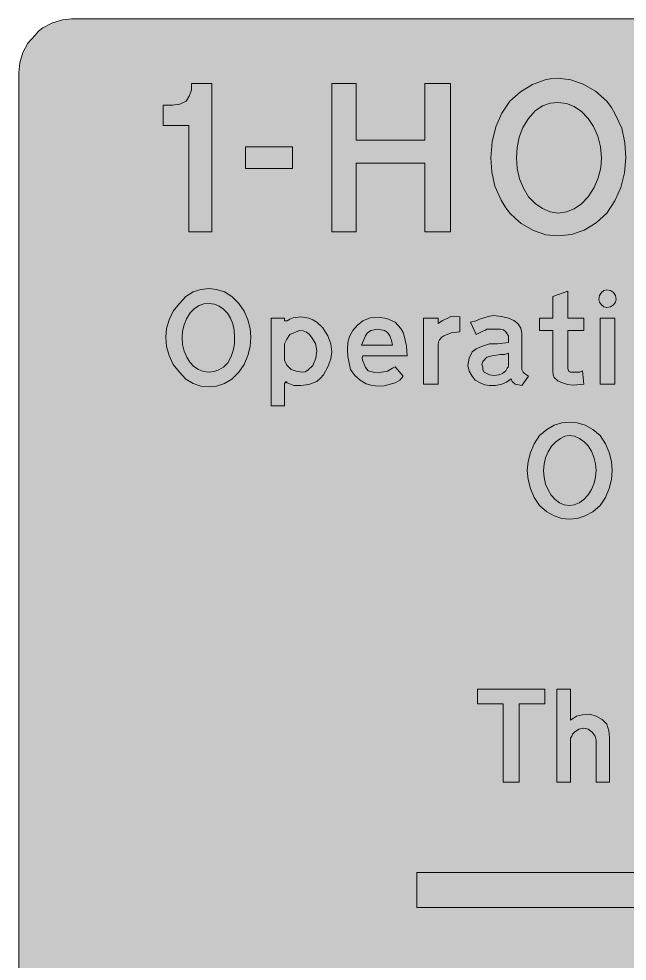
# Model space of a CAD drawing. Header units: metres. Extents: x 10 to 559, y 12 to 260.
# Drawn here: x 10.1 to 91.3, y 134.1 to 259.9 of the extents above; entities that cross this region are included whole.
import ezdxf

# ---------------------------------------------------------------- set-up
doc = ezdxf.new("R2010")
doc.units = ezdxf.units.M
for name, color, linetype, true_color in [('FILL_FIREBRICK_C36B00', 7, 'Continuous', 0xc36b00), ('FILL_WHITE_FFFFFF', 7, 'Continuous', 0xffffff), ('STROKE_WHITE_FFFFFF', 7, 'Continuous', 0xffffff)]:
    doc.layers.add(name, color=color, linetype=linetype, true_color=true_color)

msp = doc.modelspace()

# ---------------------------------------------------------------- hatches: boundary and pattern name
at = {"layer": 'FILL_FIREBRICK_C36B00', "true_color": 0xc36b00}
h = msp.add_hatch(color=7, dxfattribs=at)
h.dxf.hatch_style = 1
h.paths.add_polyline_path([(553.58, 259.79), (554.9, 259.38), (556.14, 258.71), (557.28, 257.76), (558.12, 256.72), (558.74, 255.51), (559.13, 254.17), (559.26, 252.72), (559.26, 18.9), (559.13, 17.71), (558.72, 16.38), (558.07, 15.05), (557.28, 13.86), (556.11, 12.94), (554.83, 12.33), (553.51, 11.99), (552.24, 11.88), (17.1, 11.88), (15.86, 11.99), (14.6, 12.33), (13.38, 12.94), (12.24, 13.86), (11.3, 15.03), (10.62, 16.31), (10.22, 17.63), (10.08, 18.9), (10.08, 252.72), (10.22, 254.07), (10.62, 255.42), (11.3, 256.66), (12.24, 257.76), (12.71, 258.27), (13.28, 258.71), (14.58, 259.38), (15.91, 259.79), (17.1, 259.92), (552.24, 259.92), (553.58, 259.79)])
at = {"layer": 'FILL_WHITE_FFFFFF', "true_color": 0xffffff}
h = msp.add_hatch(color=7, dxfattribs=at)
h.dxf.hatch_style = 1
h.paths.add_polyline_path([(85.39, 251.21), (87.02, 250.25), (88.56, 248.94), (89.17, 248.1), (89.68, 247.21), (90.54, 245.34), (90.94, 243.36), (91.08, 241.38), (90.91, 239.37), (90.43, 237.42), (89.64, 235.61), (88.56, 234), (87.12, 232.69), (85.52, 231.73), (83.83, 231.14), (82.08, 230.94), (80.43, 231.11), (78.77, 231.66), (77.14, 232.61), (76.36, 233.25), (75.6, 234), (74.99, 234.84), (74.47, 235.73), (73.62, 237.6), (73.21, 239.49), (73.08, 241.38), (73.25, 243.5), (73.73, 245.5), (74.52, 247.33), (75.6, 248.94), (77.04, 250.18), (78.64, 251.15), (80.33, 251.78), (81.2, 251.94), (82.08, 252), (83.73, 251.8), (85.39, 251.21)])
h.paths.add_polyline_path([(79.96, 248.29), (78.99, 247.62), (78.12, 246.6), (77.34, 245.43), (76.84, 244.13), (76.58, 242.75), (76.5, 241.38), (76.6, 239.93), (76.9, 238.57), (77.41, 237.3), (78.12, 236.16), (78.99, 235.29), (79.96, 234.61), (81.01, 234.16), (82.08, 234), (83.15, 234.14), (84.19, 234.54), (85.17, 235.22), (86.04, 236.16), (86.85, 237.41), (87.41, 238.7), (87.74, 240.03), (87.84, 241.38), (87.71, 242.85), (87.34, 244.26), (86.78, 245.53), (86.04, 246.6), (85.17, 247.55), (84.19, 248.22), (83.15, 248.63), (82.08, 248.76), (81.01, 248.65), (79.96, 248.29)], flags=16)
h = msp.add_hatch(color=7, dxfattribs=at)
h.dxf.hatch_style = 1
h.paths.add_polyline_path([(32.76, 231.48), (32.76, 245.7), (29.34, 245.7), (29.34, 248.4), (30.6, 248.4), (31.57, 248.54), (32.4, 248.94), (32.83, 249.59), (33.12, 250.38), (33.12, 251.28), (35.82, 251.28), (35.82, 231.48), (32.76, 231.48)])
h = msp.add_hatch(color=7, dxfattribs=at)
h.dxf.hatch_style = 1
h.paths.add_polyline_path([(64.26, 240.66), (55.08, 240.66), (55.08, 231.48), (51.84, 231.48), (51.84, 251.28), (55.08, 251.28), (55.08, 243.72), (64.26, 243.72), (64.26, 251.28), (67.68, 251.28), (67.68, 231.48), (64.26, 231.48), (64.26, 240.66)])
h = msp.add_hatch(color=7, dxfattribs=at)
h.dxf.hatch_style = 1
h.paths.add_polyline_path([(46.62, 242.82), (46.62, 239.94), (40.32, 239.94), (40.32, 242.82), (46.62, 242.82)])
h = msp.add_hatch(color=7, dxfattribs=at)
h.dxf.hatch_style = 1
h.paths.add_polyline_path([(37.51, 223.47), (38.52, 222.86), (39.42, 221.94), (40.13, 220.91), (40.64, 219.76), (40.94, 218.57), (41.04, 217.44), (40.94, 216.2), (40.64, 214.97), (40.13, 213.8), (39.42, 212.76), (38.52, 211.84), (37.51, 211.23), (36.46, 210.89), (35.46, 210.78), (34.39, 210.89), (33.35, 211.23), (32.37, 211.84), (31.5, 212.76), (30.69, 213.8), (30.13, 214.97), (29.8, 216.2), (29.7, 217.44), (29.8, 218.57), (30.13, 219.76), (30.69, 220.91), (31.5, 221.94), (32.37, 222.86), (33.35, 223.47), (34.39, 223.81), (35.46, 223.92), (36.46, 223.81), (37.51, 223.47)])
h.paths.add_polyline_path([(34.13, 221.65), (33.51, 221.26), (32.94, 220.68), (32.47, 219.87), (32.13, 219.06), (31.93, 218.25), (31.86, 217.44), (31.93, 216.46), (32.14, 215.57), (32.48, 214.77), (32.92, 214.09), (33.45, 213.53), (34.06, 213.11), (34.74, 212.85), (35.46, 212.76), (36.13, 212.83), (36.79, 213.05), (37.41, 213.44), (37.98, 214.02), (38.42, 214.83), (38.7, 215.66), (38.84, 216.53), (38.88, 217.44), (38.81, 218.36), (38.62, 219.21), (38.32, 219.97), (37.91, 220.64), (37.41, 221.18), (36.83, 221.59), (36.18, 221.85), (35.46, 221.94), (34.79, 221.87), (34.13, 221.65)], flags=16)
h = msp.add_hatch(color=7, dxfattribs=at)
h.dxf.hatch_style = 1
h.paths.add_polyline_path([(83.45, 212.9), (83.7, 212.76), (84.6, 212.76), (84.96, 212.78), (85.32, 212.94), (85.5, 211.14), (84.06, 211.03), (83.32, 211.11), (82.62, 211.32), (82.01, 211.61), (81.54, 212.04), (81.38, 212.42), (81.36, 212.94), (81.36, 218.34), (79.56, 218.34), (79.56, 219.96), (81.36, 219.96), (81.36, 222.84), (83.34, 223.56), (83.34, 219.96), (85.5, 219.96), (85.5, 218.34), (83.34, 218.34), (83.34, 213.3), (83.45, 212.9)])
h = msp.add_hatch(color=7, dxfattribs=at)
h.dxf.hatch_style = 1
h.paths.add_polyline_path([(89.72, 222.08), (89.46, 221.74), (89.06, 221.49), (88.56, 221.4), (88.16, 221.49), (87.82, 221.74), (87.57, 222.08), (87.48, 222.48), (87.57, 222.98), (87.82, 223.38), (88.16, 223.64), (88.56, 223.74), (89.06, 223.64), (89.46, 223.38), (89.72, 222.98), (89.82, 222.48), (89.72, 222.08)])
h = msp.add_hatch(color=7, dxfattribs=at)
h.dxf.hatch_style = 1
h.paths.add_polyline_path([(47.7, 220.14), (48.78, 219.98), (49.32, 219.76), (49.86, 219.42), (50.65, 218.66), (51.3, 217.62), (51.71, 216.54), (51.84, 215.46), (51.71, 214.54), (51.3, 213.48), (50.72, 212.42), (50.34, 211.94), (49.86, 211.5), (48.78, 211.1), (47.7, 210.96), (46.8, 210.96), (45.9, 211.32), (45.81, 211.48), (45.72, 211.5), (45.72, 211.32), (45.54, 211.32), (45.54, 208.26), (43.74, 208.26), (43.74, 219.96), (45.54, 219.96), (45.54, 219.6), (45.72, 219.6), (45.83, 219.6), (45.9, 219.6), (46.23, 219.84), (46.67, 220.01), (47.7, 220.14)])
h.paths.add_polyline_path([(45.54, 216.54), (45.54, 214.38), (45.86, 213.68), (46.44, 213.12), (47.09, 212.87), (47.88, 212.76), (48.28, 212.82), (48.67, 213.01), (49.32, 213.66), (49.72, 214.63), (49.84, 215.62), (49.65, 216.57), (49.14, 217.44), (48.84, 217.81), (48.47, 218.09), (48.03, 218.28), (47.52, 218.34), (46.26, 217.8), (45.83, 217.17), (45.54, 216.54)], flags=16)
h = msp.add_hatch(color=7, dxfattribs=at)
h.dxf.hatch_style = 1
h.paths.add_polyline_path([(55.62, 211.68), (54.92, 212.33), (54.36, 213.12), (53.98, 214.85), (53.93, 215.78), (54, 216.72), (54.23, 217.52), (54.65, 218.3), (55.24, 219), (55.98, 219.6), (56.98, 220), (58.07, 220.12), (59.19, 219.93), (60.3, 219.42), (61.07, 218.57), (61.36, 218.05), (61.56, 217.44), (61.81, 216.25), (61.92, 214.92), (55.98, 214.92), (55.91, 214.65), (55.94, 214.38), (56.16, 213.84), (56.36, 213.39), (56.7, 212.94), (57.6, 212.72), (58.07, 212.69), (58.5, 212.76), (59.29, 212.9), (59.94, 213.3), (60.3, 213.48), (61.38, 212.22), (60.91, 211.7), (60.3, 211.32), (58.84, 210.94), (58.05, 210.89), (57.24, 210.96), (56.43, 211.19), (55.62, 211.68)])
h.paths.add_polyline_path([(59.83, 216.99), (59.58, 217.62), (59.29, 218.05), (58.86, 218.34), (57.96, 218.48), (57.06, 218.34), (56.57, 217.98), (56.34, 217.62), (55.8, 216.36), (59.94, 216.36), (59.83, 216.99)], flags=16)
h = msp.add_hatch(color=7, dxfattribs=at)
h.dxf.hatch_style = 1
h.paths.add_polyline_path([(66.62, 219.67), (67.32, 219.96), (67.73, 220.17), (68.13, 220.25), (68.94, 220.14), (68.94, 218.16), (67.79, 218.03), (66.78, 217.62), (66.51, 217.42), (66.24, 217.08), (66.08, 216.79), (66.06, 216.36), (66.06, 211.14), (64.08, 211.14), (64.08, 219.96), (66.06, 219.96), (66.06, 219.24), (66.62, 219.67)])
h = msp.add_hatch(color=7, dxfattribs=at)
h.dxf.hatch_style = 1
h.paths.add_polyline_path([(71.1, 219.6), (71.55, 219.85), (72, 219.96), (72.72, 220.21), (73.44, 220.32), (74.5, 220.21), (75.42, 219.96), (76.12, 219.67), (76.68, 219.24), (77.09, 218.61), (77.22, 217.98), (77.22, 216), (77.22, 213.12), (77.4, 212.76), (77.58, 212.58), (78.12, 212.22), (77.22, 210.96), (76.32, 211.14), (75.92, 211.5), (75.78, 211.86), (75.15, 211.43), (74.52, 211.14), (73.71, 210.98), (72.9, 210.96), (72.27, 211.07), (71.64, 211.32), (70.97, 211.7), (70.56, 212.22), (70.16, 212.87), (70.02, 213.66), (70.16, 214.63), (70.56, 215.46), (71.12, 215.89), (71.82, 216.18), (72.9, 216.54), (73.98, 216.54), (75.42, 216.72), (75.42, 217.08), (75.42, 217.62), (75.06, 218.16), (74.77, 218.41), (74.34, 218.52), (73.08, 218.52), (72.54, 218.52), (72.36, 218.36), (72.18, 218.34), (71.1, 217.8), (70.38, 219.42), (71.1, 219.6)])
h.paths.add_polyline_path([(74.16, 212.4), (74.61, 212.6), (75.06, 212.94), (75.24, 213.3), (75.4, 213.41), (75.42, 213.66), (75.42, 215.28), (74.88, 215.12), (74.34, 215.1), (73.26, 214.92), (72.54, 214.74), (72, 214.2), (71.87, 213.77), (72, 213.48), (72.02, 213.05), (72.18, 212.76), (72.9, 212.4), (73.53, 212.33), (74.16, 212.4)], flags=16)
h = msp.add_hatch(color=7, dxfattribs=at)
h.dxf.hatch_style = 1
h.paths.add_polyline_path([(89.64, 219.96), (89.64, 211.14), (87.66, 211.14), (87.66, 219.96), (89.64, 219.96)])
h = msp.add_hatch(color=7, dxfattribs=at)
h.dxf.hatch_style = 1
h.paths.add_polyline_path([(85.66, 205.67), (86.68, 205.11), (87.66, 204.3), (88.37, 203.19), (88.88, 202.03), (89.18, 200.83), (89.28, 199.62), (89.18, 198.41), (88.88, 197.21), (88.37, 196.05), (87.66, 194.94), (86.68, 194.13), (85.66, 193.57), (84.6, 193.24), (83.52, 193.14), (82.55, 193.24), (81.54, 193.57), (80.53, 194.13), (79.56, 194.94), (78.85, 196.05), (78.35, 197.21), (78.04, 198.41), (77.94, 199.62), (78.04, 200.83), (78.35, 202.03), (78.85, 203.19), (79.56, 204.3), (80.53, 205.11), (81.54, 205.67), (82.55, 206), (83.52, 206.1), (84.6, 206), (85.66, 205.67)])
h.paths.add_polyline_path([(82.35, 203.92), (81.75, 203.46), (81.18, 202.86), (80.71, 202.13), (80.37, 201.31), (80.17, 200.46), (80.1, 199.62), (80.17, 198.7), (80.38, 197.83), (80.71, 197.03), (81.14, 196.34), (81.65, 195.76), (82.23, 195.32), (82.86, 195.04), (83.52, 194.94), (84.19, 195.04), (84.85, 195.32), (85.47, 195.78), (86.04, 196.38), (86.51, 197.11), (86.85, 197.93), (87.05, 198.78), (87.12, 199.62), (87.05, 200.54), (86.84, 201.41), (86.5, 202.21), (86.06, 202.91), (85.53, 203.48), (84.92, 203.92), (84.24, 204.2), (83.52, 204.3), (82.95, 204.2), (82.35, 203.92)], flags=16)
h = msp.add_hatch(color=7, dxfattribs=at)
h.dxf.hatch_style = 1
h.paths.add_polyline_path([(80.28, 168.48), (76.86, 168.48), (76.86, 158.04), (74.7, 158.04), (74.7, 168.48), (71.28, 168.48), (71.28, 170.46), (80.28, 170.46), (80.28, 168.48)])
h = msp.add_hatch(color=7, dxfattribs=at)
h.dxf.hatch_style = 1
h.paths.add_polyline_path([(86.98, 164.16), (86.58, 164.7), (86.04, 165.11), (85.5, 165.24), (84.8, 165.11), (84.24, 164.7), (83.99, 164.43), (83.88, 164.16), (83.72, 163.89), (83.7, 163.62), (83.7, 158.04), (81.9, 158.04), (81.9, 170.46), (83.7, 170.46), (83.7, 166.32), (84.51, 166.82), (85.32, 167.04), (86.29, 167.09), (87.12, 166.86), (87.91, 166.39), (88.56, 165.78), (88.81, 164.88), (88.92, 163.98), (88.92, 158.04), (87.12, 158.04), (87.12, 163.62), (86.98, 164.16)])
h = msp.add_hatch(color=7, dxfattribs=at)
h.dxf.hatch_style = 1
h.paths.add_polyline_path([(63.18, 141.3), (63.18, 145.98), (496.62, 145.98), (491.94, 150.66), (498.96, 150.66), (506.16, 143.64), (498.96, 136.62), (491.94, 136.62), (496.62, 141.3), (63.18, 141.3)])

# ---------------------------------------------------------------- linework, layer by layer
at = {"layer": 'FILL_FIREBRICK_C36B00', "lineweight": 0, "true_color": 0xc36b00}
msp.add_lwpolyline([(552.24, 11.88), (17.1, 11.88), (15.86, 11.99), (14.6, 12.33), (13.38, 12.94), (12.24, 13.86), (11.3, 15.03), (10.62, 16.31), (10.22, 17.63), (10.08, 18.9), (10.08, 252.72), (10.22, 254.07), (10.62, 255.42), (11.3, 256.66), (12.24, 257.76), (12.71, 258.27), (13.28, 258.71), (14.58, 259.38), (15.91, 259.79), (17.1, 259.92), (552.24, 259.92)], dxfattribs=at)
at = {"layer": 'FILL_WHITE_FFFFFF', "lineweight": 0, "true_color": 0xffffff}
for points in [[(85.39, 251.21), (87.02, 250.25), (88.56, 248.94), (89.17, 248.1), (89.68, 247.21), (90.54, 245.34), (90.94, 243.36), (91.08, 241.38), (90.91, 239.37), (90.43, 237.42), (89.64, 235.61), (88.56, 234), (87.12, 232.69), (85.52, 231.73), (83.83, 231.14), (82.08, 230.94), (80.43, 231.11), (78.77, 231.66), (77.14, 232.61), (76.36, 233.25), (75.6, 234), (74.99, 234.84), (74.47, 235.73), (73.62, 237.6), (73.21, 239.49), (73.08, 241.38), (73.25, 243.5), (73.73, 245.5), (74.52, 247.33), (75.6, 248.94), (77.04, 250.18), (78.64, 251.15), (80.33, 251.78), (81.2, 251.94), (82.08, 252), (83.73, 251.8)], [(32.76, 231.48), (32.76, 245.7), (29.34, 245.7), (29.34, 248.4), (30.6, 248.4), (31.57, 248.54), (32.4, 248.94), (32.83, 249.59), (33.12, 250.38), (33.12, 251.28), (35.82, 251.28), (35.82, 231.48)], [(64.26, 240.66), (55.08, 240.66), (55.08, 231.48), (51.84, 231.48), (51.84, 251.28), (55.08, 251.28), (55.08, 243.72), (64.26, 243.72), (64.26, 251.28), (67.68, 251.28), (67.68, 231.48), (64.26, 231.48)], [(79.96, 248.29), (78.99, 247.62), (78.12, 246.6), (77.34, 245.43), (76.84, 244.13), (76.58, 242.75), (76.5, 241.38), (76.6, 239.93), (76.9, 238.57), (77.41, 237.3), (78.12, 236.16), (78.99, 235.29), (79.96, 234.61), (81.01, 234.16), (82.08, 234), (83.15, 234.14), (84.19, 234.54), (85.17, 235.22), (86.04, 236.16), (86.85, 237.41), (87.41, 238.7), (87.74, 240.03), (87.84, 241.38), (87.71, 242.85), (87.34, 244.26), (86.78, 245.53), (86.04, 246.6), (85.17, 247.55), (84.19, 248.22), (83.15, 248.63), (82.08, 248.76), (81.01, 248.65)], [(46.62, 242.82), (46.62, 239.94), (40.32, 239.94), (40.32, 242.82)], [(37.51, 223.47), (38.52, 222.86), (39.42, 221.94), (40.13, 220.91), (40.64, 219.76), (40.94, 218.57), (41.04, 217.44), (40.94, 216.2), (40.64, 214.97), (40.13, 213.8), (39.42, 212.76), (38.52, 211.84), (37.51, 211.23), (36.46, 210.89), (35.46, 210.78), (34.39, 210.89), (33.35, 211.23), (32.37, 211.84), (31.5, 212.76), (30.69, 213.8), (30.13, 214.97), (29.8, 216.2), (29.7, 217.44), (29.8, 218.57), (30.13, 219.76), (30.69, 220.91), (31.5, 221.94), (32.37, 222.86), (33.35, 223.47), (34.39, 223.81), (35.46, 223.92), (36.46, 223.81)], [(83.45, 212.9), (83.7, 212.76), (84.6, 212.76), (84.96, 212.78), (85.32, 212.94), (85.5, 211.14), (84.06, 211.03), (83.32, 211.11), (82.62, 211.32), (82.01, 211.61), (81.54, 212.04), (81.38, 212.42), (81.36, 212.94), (81.36, 218.34), (79.56, 218.34), (79.56, 219.96), (81.36, 219.96), (81.36, 222.84), (83.34, 223.56), (83.34, 219.96), (85.5, 219.96), (85.5, 218.34), (83.34, 218.34), (83.34, 213.3)], [(89.72, 222.08), (89.46, 221.74), (89.06, 221.49), (88.56, 221.4), (88.16, 221.49), (87.82, 221.74), (87.57, 222.08), (87.48, 222.48), (87.57, 222.98), (87.82, 223.38), (88.16, 223.64), (88.56, 223.74), (89.06, 223.64), (89.46, 223.38), (89.72, 222.98), (89.82, 222.48)], [(34.13, 221.65), (33.51, 221.26), (32.94, 220.68), (32.47, 219.87), (32.13, 219.06), (31.93, 218.25), (31.86, 217.44), (31.93, 216.46), (32.14, 215.57), (32.48, 214.77), (32.92, 214.09), (33.45, 213.53), (34.06, 213.11), (34.74, 212.85), (35.46, 212.76), (36.13, 212.83), (36.79, 213.05), (37.41, 213.44), (37.98, 214.02), (38.42, 214.83), (38.7, 215.66), (38.84, 216.53), (38.88, 217.44), (38.81, 218.36), (38.62, 219.21), (38.32, 219.97), (37.91, 220.64), (37.41, 221.18), (36.83, 221.59), (36.18, 221.85), (35.46, 221.94), (34.79, 221.87)], [(47.7, 220.14), (48.78, 219.98), (49.32, 219.76), (49.86, 219.42), (50.65, 218.66), (51.3, 217.62), (51.71, 216.54), (51.84, 215.46), (51.71, 214.54), (51.3, 213.48), (50.72, 212.42), (50.34, 211.94), (49.86, 211.5), (48.78, 211.1), (47.7, 210.96), (46.8, 210.96), (45.9, 211.32), (45.81, 211.48), (45.72, 211.5), (45.72, 211.32), (45.54, 211.32), (45.54, 208.26), (43.74, 208.26), (43.74, 219.96), (45.54, 219.96), (45.54, 219.6), (45.72, 219.6), (45.83, 219.6), (45.9, 219.6), (46.23, 219.84), (46.67, 220.01)], [(55.62, 211.68), (54.92, 212.33), (54.36, 213.12), (53.98, 214.85), (53.93, 215.78), (54, 216.72), (54.23, 217.52), (54.65, 218.3), (55.24, 219), (55.98, 219.6), (56.98, 220), (58.07, 220.12), (59.19, 219.93), (60.3, 219.42), (61.07, 218.57), (61.36, 218.05), (61.56, 217.44), (61.81, 216.25), (61.92, 214.92), (55.98, 214.92), (55.91, 214.65), (55.94, 214.38), (56.16, 213.84), (56.36, 213.39), (56.7, 212.94), (57.6, 212.72), (58.07, 212.69), (58.5, 212.76), (59.29, 212.9), (59.94, 213.3), (60.3, 213.48), (61.38, 212.22), (60.91, 211.7), (60.3, 211.32), (58.84, 210.94), (58.05, 210.89), (57.24, 210.96), (56.43, 211.19)], [(66.62, 219.67), (67.32, 219.96), (67.73, 220.17), (68.13, 220.25), (68.94, 220.14), (68.94, 218.16), (67.79, 218.03), (66.78, 217.62), (66.51, 217.42), (66.24, 217.08), (66.08, 216.79), (66.06, 216.36), (66.06, 211.14), (64.08, 211.14), (64.08, 219.96), (66.06, 219.96), (66.06, 219.24)], [(71.1, 219.6), (71.55, 219.85), (72, 219.96), (72.72, 220.21), (73.44, 220.32), (74.5, 220.21), (75.42, 219.96), (76.12, 219.67), (76.68, 219.24), (77.09, 218.61), (77.22, 217.98), (77.22, 216), (77.22, 213.12), (77.4, 212.76), (77.58, 212.58), (78.12, 212.22), (77.22, 210.96), (76.32, 211.14), (75.92, 211.5), (75.78, 211.86), (75.15, 211.43), (74.52, 211.14), (73.71, 210.98), (72.9, 210.96), (72.27, 211.07), (71.64, 211.32), (70.97, 211.7), (70.56, 212.22), (70.16, 212.87), (70.02, 213.66), (70.16, 214.63), (70.56, 215.46), (71.12, 215.89), (71.82, 216.18), (72.9, 216.54), (73.98, 216.54), (75.42, 216.72), (75.42, 217.08), (75.42, 217.62), (75.06, 218.16), (74.77, 218.41), (74.34, 218.52), (73.08, 218.52), (72.54, 218.52), (72.36, 218.36), (72.18, 218.34), (71.1, 217.8), (70.38, 219.42)], [(89.64, 219.96), (89.64, 211.14), (87.66, 211.14), (87.66, 219.96)], [(45.54, 216.54), (45.54, 214.38), (45.86, 213.68), (46.44, 213.12), (47.09, 212.87), (47.88, 212.76), (48.28, 212.82), (48.67, 213.01), (49.32, 213.66), (49.72, 214.63), (49.84, 215.62), (49.65, 216.57), (49.14, 217.44), (48.84, 217.81), (48.47, 218.09), (48.03, 218.28), (47.52, 218.34), (46.26, 217.8), (45.83, 217.17)], [(59.83, 216.99), (59.58, 217.62), (59.29, 218.05), (58.86, 218.34), (57.96, 218.48), (57.06, 218.34), (56.57, 217.98), (56.34, 217.62), (55.8, 216.36), (59.94, 216.36)], [(74.16, 212.4), (74.61, 212.6), (75.06, 212.94), (75.24, 213.3), (75.4, 213.41), (75.42, 213.66), (75.42, 215.28), (74.88, 215.12), (74.34, 215.1), (73.26, 214.92), (72.54, 214.74), (72, 214.2), (71.87, 213.77), (72, 213.48), (72.02, 213.05), (72.18, 212.76), (72.9, 212.4), (73.53, 212.33)], [(85.66, 205.67), (86.68, 205.11), (87.66, 204.3), (88.37, 203.19), (88.88, 202.03), (89.18, 200.83), (89.28, 199.62), (89.18, 198.41), (88.88, 197.21), (88.37, 196.05), (87.66, 194.94), (86.68, 194.13), (85.66, 193.57), (84.6, 193.24), (83.52, 193.14), (82.55, 193.24), (81.54, 193.57), (80.53, 194.13), (79.56, 194.94), (78.85, 196.05), (78.35, 197.21), (78.04, 198.41), (77.94, 199.62), (78.04, 200.83), (78.35, 202.03), (78.85, 203.19), (79.56, 204.3), (80.53, 205.11), (81.54, 205.67), (82.55, 206), (83.52, 206.1), (84.6, 206)], [(82.35, 203.92), (81.75, 203.46), (81.18, 202.86), (80.71, 202.13), (80.37, 201.31), (80.17, 200.46), (80.1, 199.62), (80.17, 198.7), (80.38, 197.83), (80.71, 197.03), (81.14, 196.34), (81.65, 195.76), (82.23, 195.32), (82.86, 195.04), (83.52, 194.94), (84.19, 195.04), (84.85, 195.32), (85.47, 195.78), (86.04, 196.38), (86.51, 197.11), (86.85, 197.93), (87.05, 198.78), (87.12, 199.62), (87.05, 200.54), (86.84, 201.41), (86.5, 202.21), (86.06, 202.91), (85.53, 203.48), (84.92, 203.92), (84.24, 204.2), (83.52, 204.3), (82.95, 204.2)], [(80.28, 168.48), (76.86, 168.48), (76.86, 158.04), (74.7, 158.04), (74.7, 168.48), (71.28, 168.48), (71.28, 170.46), (80.28, 170.46)], [(86.98, 164.16), (86.58, 164.7), (86.04, 165.11), (85.5, 165.24), (84.8, 165.11), (84.24, 164.7), (83.99, 164.43), (83.88, 164.16), (83.72, 163.89), (83.7, 163.62), (83.7, 158.04), (81.9, 158.04), (81.9, 170.46), (83.7, 170.46), (83.7, 166.32), (84.51, 166.82), (85.32, 167.04), (86.29, 167.09), (87.12, 166.86), (87.91, 166.39), (88.56, 165.78), (88.81, 164.88), (88.92, 163.98), (88.92, 158.04), (87.12, 158.04), (87.12, 163.62)], [(63.18, 141.3), (63.18, 145.98), (496.62, 145.98), (491.94, 150.66), (498.96, 150.66), (506.16, 143.64), (498.96, 136.62), (491.94, 136.62), (496.62, 141.3)]]:
    msp.add_lwpolyline(points, close=True, dxfattribs=at)
at = {"layer": 'STROKE_WHITE_FFFFFF', "lineweight": 0, "true_color": 0xffffff}
for points in [[(67.68, 231.48), (64.26, 231.48), (67.68, 231.48)], [(45.54, 219.96), (45.54, 219.78)]]:
    msp.add_lwpolyline(points, dxfattribs=at)

doc.saveas('drawing.dxf')
